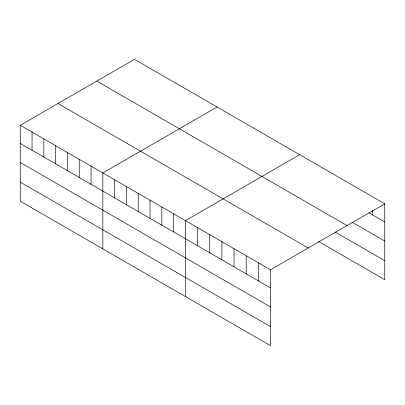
<?xml version="1.0" encoding="UTF-8"?>
<svg xmlns="http://www.w3.org/2000/svg" width="405" height="405" viewBox="0 0 405 405"><rect width="100%" height="100%" fill="white"/><g stroke="black" fill="none" stroke-linecap="round" stroke-linejoin="round"><path stroke-width="0.61" d="M20.25 125.277L270.515 269.765L270.515 345.678L20.25 201.189L20.25 125.277L134.485 59.322L384.75 203.811L384.75 279.723L318.684 241.582M217.075 107.001L102.835 172.955L102.835 248.873M299.659 154.685L185.424 220.639L185.424 296.551M270.515 269.765L384.75 203.811M368.894 212.802L384.75 221.955M351.98 222.102L384.75 241.021M96.79 81.086L347.05 225.575M335.072 231.979L384.75 260.663M57.95 103.508L308.21 247.997M20.25 143.421L270.515 287.909M20.25 162.486L270.515 306.975M20.25 182.128L270.515 326.617M372.595 210.559L372.595 214.939M258.36 262.744L258.36 280.893M246.205 255.727L246.205 273.871M234.044 248.71L234.044 266.854M221.889 241.689L221.889 259.838M209.734 234.672L209.734 252.816M197.579 227.656L197.579 245.8M173.623 213.825L173.623 231.969M161.828 207.016L161.828 225.16M150.027 200.202L150.027 218.346M138.232 193.393L138.232 211.537M126.431 186.578L126.431 204.722M114.635 179.769L114.635 197.913M91.039 166.146L91.039 184.29M79.238 159.332L79.238 177.476M67.443 152.523L67.443 170.667M55.642 145.709L55.642 163.853M43.846 138.9L43.846 157.044M32.046 132.086L32.046 150.23"/></g></svg>
